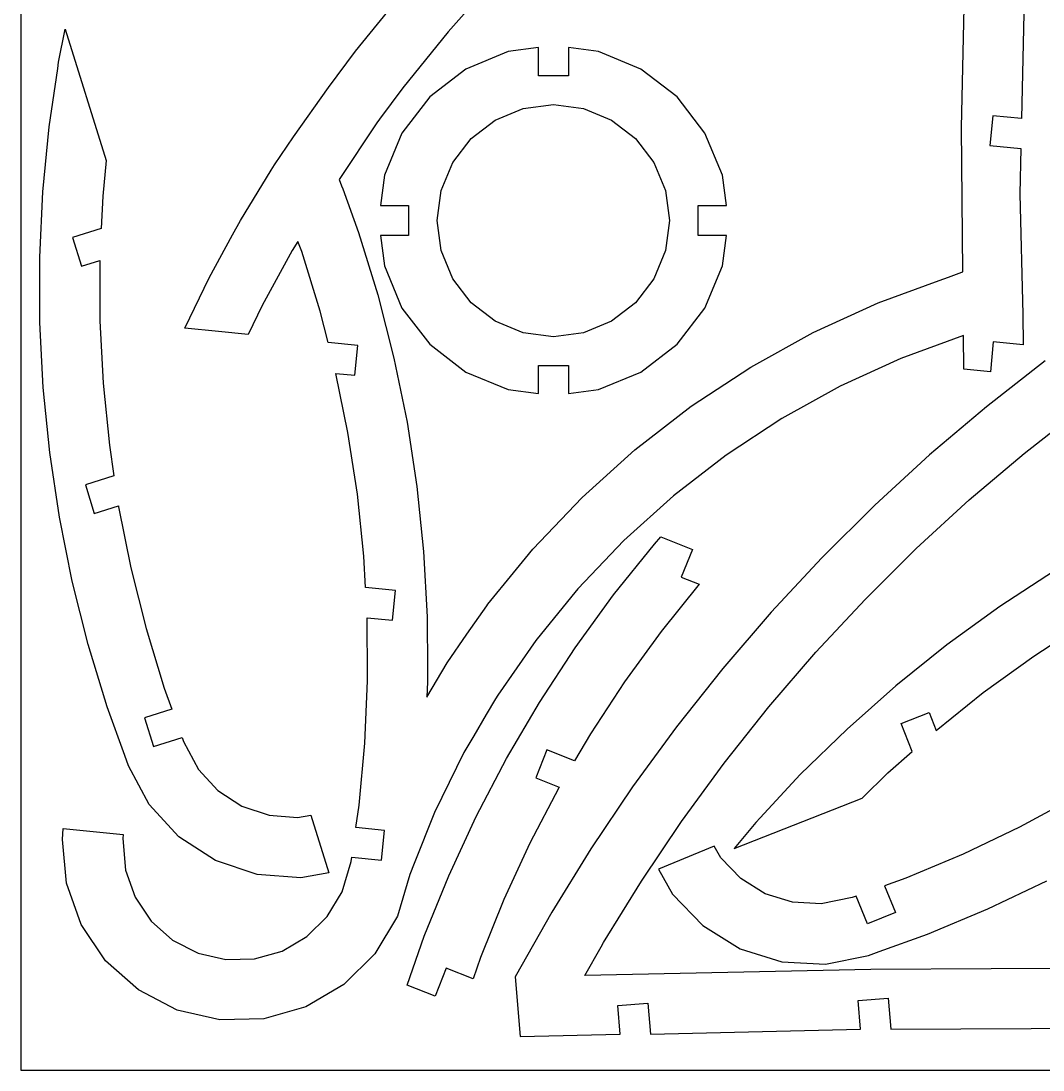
# Model space of a CAD drawing. Extents: x -150 to 150, y -100 to 100.
# Drawn here: x -150 to -48.3, y -100 to 4.3 of the extents above; entities that cross this region are included whole.
import ezdxf

# ---------------------------------------------------------------- set-up
doc = ezdxf.new("R2010")
doc.units = 0
doc.header["$MEASUREMENT"] = 0
doc.layers.add('3MM_1', color=7, linetype='CONTINUOUS')
doc.layers.add('HINTEN', color=7, linetype='CONTINUOUS')

msp = doc.modelspace()

# ---------------------------------------------------------------- linework, layer by layer
at = {"layer": '3MM_1'}
for points in [[(-56.4513, -6.2736), (-56.4513, -6.2736), (-55.9262, 17.6601), (-55.9262, 17.6601)], [(-50.021, 15.5695), (-50.021, 15.5695), (-50.4804, -5.3724), (-50.4804, -5.3724)], [(-102.7801, 8.6348), (-102.7801, 8.6348), (-107.5044, 3.245), (-107.5044, 3.245)], [(-116.724, 1.3356), (-116.724, 1.3356), (-112.0677, 7.0899), (-112.0677, 7.0899)], [(-146.2606, 0.2307), (-146.2606, 0.2307), (-145.6129, 3.5324), (-145.6129, 3.5324)], [(-145.6129, 3.5324), (-145.6129, 3.5324), (-141.5252, -9.5368), (-141.5252, -9.5368)], [(-107.5044, 3.245), (-107.5044, 3.245), (-112.0129, -2.3267), (-112.0129, -2.3267)], [(-119.4183, -2.276), (-119.4183, -2.276), (-116.724, 1.3356), (-116.724, 1.3356)], [(-101.5514, 1.2892), (-101.5514, 1.2892), (-105.7481, -0.4491), (-105.7481, -0.4491)], [(-98.5395, 1.6857), (-98.5395, 1.6857), (-101.5514, 1.2892), (-101.5514, 1.2892)], [(-98.5395, -1.1064), (-98.5395, -1.1064), (-98.5395, 1.6857), (-98.5395, 1.6857)], [(-92.5442, 1.2892), (-92.5442, 1.2892), (-95.5562, 1.6857), (-95.5562, 1.6857)], [(-95.5562, 1.6857), (-95.5562, 1.6857), (-95.5562, -1.1064), (-95.5562, -1.1064)], [(-88.3476, -0.4491), (-88.3476, -0.4491), (-92.5442, 1.2892), (-92.5442, 1.2892)], [(-146.3512, -0.3913), (-146.3512, -0.3913), (-146.2606, 0.2307), (-146.2606, 0.2307)], [(-147.198, -6.1956), (-147.198, -6.1956), (-146.3512, -0.3913), (-146.3512, -0.3913)], [(-105.7481, -0.4491), (-105.7481, -0.4491), (-109.3518, -3.2144), (-109.3518, -3.2144)], [(-84.7438, -3.2144), (-84.7438, -3.2144), (-88.3476, -0.4491), (-88.3476, -0.4491)], [(-95.5562, -1.1064), (-95.5562, -1.1064), (-98.5395, -1.1064), (-98.5395, -1.1064)], [(-122.9087, -7.1858), (-122.9087, -7.1858), (-119.4183, -2.276), (-119.4183, -2.276)], [(-112.0129, -2.3267), (-112.0129, -2.3267), (-114.3308, -5.4163), (-114.3308, -5.4163)], [(-109.3518, -3.2144), (-109.3518, -3.2144), (-112.1171, -6.8182), (-112.1171, -6.8182)], [(-100.0378, -4.3597), (-100.0378, -4.3597), (-97.0478, -3.9661), (-97.0478, -3.9661)], [(-97.0478, -3.9661), (-97.0478, -3.9661), (-94.0579, -4.3597), (-94.0579, -4.3597)], [(-81.9786, -6.8182), (-81.9786, -6.8182), (-84.7438, -3.2144), (-84.7438, -3.2144)], [(-102.824, -5.5138), (-102.824, -5.5138), (-100.0378, -4.3597), (-100.0378, -4.3597)], [(-94.0579, -4.3597), (-94.0579, -4.3597), (-91.2716, -5.5138), (-91.2716, -5.5138)], [(-53.3329, -5.0865), (-53.3329, -5.0865), (-53.6304, -8.055), (-53.6304, -8.055)], [(-50.4804, -5.3724), (-50.4804, -5.3724), (-53.3329, -5.0865), (-53.3329, -5.0865)], [(-147.8196, -12.6601), (-147.8196, -12.6601), (-147.198, -6.1956), (-147.198, -6.1956)], [(-114.6114, -5.7952), (-114.6114, -5.7952), (-118.3574, -11.4149), (-118.3574, -11.4149)], [(-114.3308, -5.4163), (-114.3308, -5.4163), (-114.6114, -5.7952), (-114.6114, -5.7952)], [(-105.2166, -7.3496), (-105.2166, -7.3496), (-102.824, -5.5138), (-102.824, -5.5138)], [(-91.2716, -5.5138), (-91.2716, -5.5138), (-88.8791, -7.3496), (-88.8791, -7.3496)], [(-124.7998, -9.9689), (-124.7998, -9.9689), (-122.9087, -7.1858), (-122.9087, -7.1858)], [(-112.1171, -6.8182), (-112.1171, -6.8182), (-113.8554, -11.0149), (-113.8554, -11.0149)], [(-80.2402, -11.0149), (-80.2402, -11.0149), (-81.9786, -6.8182), (-81.9786, -6.8182)], [(-56.3217, -20.6033), (-56.3217, -20.6033), (-56.4513, -6.2736), (-56.4513, -6.2736)], [(-107.0525, -9.7422), (-107.0525, -9.7422), (-105.2166, -7.3496), (-105.2166, -7.3496)], [(-88.8791, -7.3496), (-88.8791, -7.3496), (-87.0432, -9.7422), (-87.0432, -9.7422)], [(-53.6304, -8.055), (-53.6304, -8.055), (-50.546, -8.3641), (-50.546, -8.3641)], [(-50.546, -8.3641), (-50.546, -8.3641), (-50.6445, -12.8517), (-50.6445, -12.8517)], [(-141.5252, -9.5368), (-141.5252, -9.5368), (-141.8666, -13.0855), (-141.8666, -13.0855)], [(-125.1268, -10.5048), (-125.1268, -10.5048), (-124.7998, -9.9689), (-124.7998, -9.9689)], [(-108.2066, -12.5285), (-108.2066, -12.5285), (-107.0525, -9.7422), (-107.0525, -9.7422)], [(-87.0432, -9.7422), (-87.0432, -9.7422), (-85.8891, -12.5285), (-85.8891, -12.5285)], [(-128.1822, -15.5125), (-128.1822, -15.5125), (-125.1268, -10.5048), (-125.1268, -10.5048)], [(-118.3574, -11.4149), (-118.3574, -11.4149), (-118.1058, -12.0744), (-118.1058, -12.0744)], [(-113.8554, -11.0149), (-113.8554, -11.0149), (-114.2519, -14.0267), (-114.2519, -14.0267)], [(-79.8437, -14.0267), (-79.8437, -14.0267), (-80.2402, -11.0149), (-80.2402, -11.0149)], [(-118.1058, -12.0744), (-118.1058, -12.0744), (-117.9989, -12.3547), (-117.9989, -12.3547)], [(-117.9989, -12.3547), (-117.9989, -12.3547), (-116.4255, -16.6915), (-116.4255, -16.6915)], [(-148.1243, -19.1464), (-148.1243, -19.1464), (-147.8196, -12.6601), (-147.8196, -12.6601)], [(-141.8666, -13.0855), (-141.8666, -13.0855), (-142.017, -16.3022), (-142.017, -16.3022)], [(-108.6002, -15.5184), (-108.6002, -15.5184), (-108.2066, -12.5285), (-108.2066, -12.5285)], [(-85.8891, -12.5285), (-85.8891, -12.5285), (-85.4955, -15.5184), (-85.4955, -15.5184)], [(-50.6445, -12.8517), (-50.6445, -12.8517), (-50.3504, -24.8743), (-50.3504, -24.8743)], [(-114.2519, -14.0267), (-114.2519, -14.0267), (-111.4599, -14.0267), (-111.4599, -14.0267)], [(-111.4599, -14.0267), (-111.4599, -14.0267), (-111.4599, -17.0101), (-111.4599, -17.0101)], [(-82.6358, -17.0101), (-82.6358, -17.0101), (-82.6358, -14.0267), (-82.6358, -14.0267)], [(-82.6358, -14.0267), (-82.6358, -14.0267), (-79.8437, -14.0267), (-79.8437, -14.0267)], [(-128.951, -16.9233), (-128.951, -16.9233), (-128.1822, -15.5125), (-128.1822, -15.5125)], [(-108.2066, -18.5084), (-108.2066, -18.5084), (-108.6002, -15.5184), (-108.6002, -15.5184)], [(-85.4955, -15.5184), (-85.4955, -15.5184), (-85.8891, -18.5084), (-85.8891, -18.5084)], [(-142.017, -16.3022), (-142.017, -16.3022), (-144.8647, -17.193), (-144.8647, -17.193)], [(-116.4255, -16.6915), (-116.4255, -16.6915), (-114.5118, -22.8972), (-114.5118, -22.8972)], [(-144.8647, -17.193), (-144.8647, -17.193), (-143.9741, -20.041), (-143.9741, -20.041)], [(-131.2895, -21.2149), (-131.2895, -21.2149), (-128.951, -16.9233), (-128.951, -16.9233)], [(-122.4674, -17.581), (-122.4674, -17.581), (-123.0293, -18.5018), (-123.0293, -18.5018)], [(-122.083, -18.5888), (-122.083, -18.5888), (-122.4674, -17.581), (-122.4674, -17.581)], [(-111.4599, -17.0101), (-111.4599, -17.0101), (-114.2519, -17.0101), (-114.2519, -17.0101)], [(-114.2519, -17.0101), (-114.2519, -17.0101), (-113.8554, -20.022), (-113.8554, -20.022)], [(-79.8437, -17.0101), (-79.8437, -17.0101), (-82.6358, -17.0101), (-82.6358, -17.0101)], [(-80.2402, -20.022), (-80.2402, -20.022), (-79.8437, -17.0101), (-79.8437, -17.0101)], [(-123.0293, -18.5018), (-123.0293, -18.5018), (-125.9968, -23.9478), (-125.9968, -23.9478)], [(-120.2554, -24.5155), (-120.2554, -24.5155), (-122.083, -18.5888), (-122.083, -18.5888)], [(-107.0525, -21.2946), (-107.0525, -21.2946), (-108.2066, -18.5084), (-108.2066, -18.5084)], [(-85.8891, -18.5084), (-85.8891, -18.5084), (-87.0432, -21.2946), (-87.0432, -21.2946)], [(-148.1119, -25.6407), (-148.1119, -25.6407), (-148.1243, -19.1464), (-148.1243, -19.1464)], [(-143.9741, -20.041), (-143.9741, -20.041), (-142.1571, -19.472), (-142.1571, -19.472)], [(-142.1571, -19.472), (-142.1571, -19.472), (-142.1456, -25.4832), (-142.1456, -25.4832)], [(-113.8554, -20.022), (-113.8554, -20.022), (-112.1171, -24.2187), (-112.1171, -24.2187)], [(-81.9786, -24.2187), (-81.9786, -24.2187), (-80.2402, -20.022), (-80.2402, -20.022)], [(-57.7634, -21.1336), (-57.7634, -21.1336), (-56.4235, -20.6408), (-56.4235, -20.6408)], [(-56.4235, -20.6408), (-56.4235, -20.6408), (-56.3217, -20.6033), (-56.3217, -20.6033)], [(-133.7179, -26.2143), (-133.7179, -26.2143), (-131.2895, -21.2149), (-131.2895, -21.2149)], [(-105.2166, -23.6872), (-105.2166, -23.6872), (-107.0525, -21.2946), (-107.0525, -21.2946)], [(-87.0432, -21.2946), (-87.0432, -21.2946), (-88.8791, -23.6872), (-88.8791, -23.6872)], [(-64.7609, -23.7069), (-64.7609, -23.7069), (-58.6771, -21.4696), (-58.6771, -21.4696)], [(-58.6771, -21.4696), (-58.6771, -21.4696), (-57.7634, -21.1336), (-57.7634, -21.1336)], [(-114.5118, -22.8972), (-114.5118, -22.8972), (-112.904, -29.1889), (-112.904, -29.1889)], [(-125.9968, -23.9478), (-125.9968, -23.9478), (-127.3976, -26.8478), (-127.3976, -26.8478)], [(-102.824, -25.523), (-102.824, -25.523), (-105.2166, -23.6872), (-105.2166, -23.6872)], [(-88.8791, -23.6872), (-88.8791, -23.6872), (-91.2716, -25.523), (-91.2716, -25.523)], [(-71.206, -26.6524), (-71.206, -26.6524), (-64.7609, -23.7069), (-64.7609, -23.7069)], [(-119.458, -27.6359), (-119.458, -27.6359), (-120.2554, -24.5155), (-120.2554, -24.5155)], [(-112.1171, -24.2187), (-112.1171, -24.2187), (-109.3518, -27.8224), (-109.3518, -27.8224)], [(-84.7438, -27.8224), (-84.7438, -27.8224), (-81.9786, -24.2187), (-81.9786, -24.2187)], [(-50.3504, -24.8743), (-50.3504, -24.8743), (-50.3233, -27.8753), (-50.3233, -27.8753)], [(-147.7814, -32.1264), (-147.7814, -32.1264), (-148.1119, -25.6407), (-148.1119, -25.6407)], [(-142.1456, -25.4832), (-142.1456, -25.4832), (-141.8294, -31.6765), (-141.8294, -31.6765)], [(-100.0378, -26.6772), (-100.0378, -26.6772), (-102.824, -25.523), (-102.824, -25.523)], [(-91.2716, -25.523), (-91.2716, -25.523), (-94.0579, -26.6772), (-94.0579, -26.6772)], [(-130.3661, -26.5504), (-130.3661, -26.5504), (-133.7179, -26.2143), (-133.7179, -26.2143)], [(-127.3976, -26.8478), (-127.3976, -26.8478), (-130.3661, -26.5504), (-130.3661, -26.5504)], [(-97.0478, -27.0708), (-97.0478, -27.0708), (-100.0378, -26.6772), (-100.0378, -26.6772)], [(-94.0579, -26.6772), (-94.0579, -26.6772), (-97.0478, -27.0708), (-97.0478, -27.0708)], [(-77.4079, -30.0807), (-77.4079, -30.0807), (-71.206, -26.6524), (-71.206, -26.6524)], [(-56.2633, -26.9393), (-56.2633, -26.9393), (-62.4867, -29.2279), (-62.4867, -29.2279)], [(-56.233, -30.2813), (-56.233, -30.2813), (-56.2633, -26.9393), (-56.2633, -26.9393)], [(-116.4896, -27.9334), (-116.4896, -27.9334), (-119.458, -27.6359), (-119.458, -27.6359)], [(-116.7871, -30.9019), (-116.7871, -30.9019), (-116.4896, -27.9334), (-116.4896, -27.9334)], [(-109.3518, -27.8224), (-109.3518, -27.8224), (-105.7481, -30.5877), (-105.7481, -30.5877)], [(-88.3476, -30.5877), (-88.3476, -30.5877), (-84.7438, -27.8224), (-84.7438, -27.8224)], [(-53.2918, -27.5778), (-53.2918, -27.5778), (-53.5892, -30.5463), (-53.5892, -30.5463)], [(-50.3233, -27.8753), (-50.3233, -27.8753), (-53.2918, -27.5778), (-53.2918, -27.5778)], [(-112.904, -29.1889), (-112.904, -29.1889), (-111.6059, -35.552), (-111.6059, -35.552)], [(-98.5395, -29.9304), (-98.5395, -29.9304), (-95.5562, -29.9304), (-95.5562, -29.9304)], [(-98.5395, -32.7225), (-98.5395, -32.7225), (-98.5395, -29.9304), (-98.5395, -29.9304)], [(-95.5562, -29.9304), (-95.5562, -29.9304), (-95.5562, -32.7225), (-95.5562, -32.7225)], [(-83.3304, -33.9717), (-83.3304, -33.9717), (-77.4079, -30.0807), (-77.4079, -30.0807)], [(-62.4867, -29.2279), (-62.4867, -29.2279), (-68.5176, -31.9842), (-68.5176, -31.9842)], [(-48.1508, -29.4812), (-48.1508, -29.4812), (-53.982, -34.0407), (-53.982, -34.0407)], [(-117.4803, -36.6011), (-117.4803, -36.6011), (-118.6817, -30.712), (-118.6817, -30.712)], [(-118.6817, -30.712), (-118.6817, -30.712), (-116.7871, -30.9019), (-116.7871, -30.9019)], [(-105.7481, -30.5877), (-105.7481, -30.5877), (-101.5514, -32.326), (-101.5514, -32.326)], [(-92.5442, -32.326), (-92.5442, -32.326), (-88.3476, -30.5877), (-88.3476, -30.5877)], [(-53.5892, -30.5463), (-53.5892, -30.5463), (-56.233, -30.2813), (-56.233, -30.2813)], [(-147.1333, -38.5881), (-147.1333, -38.5881), (-147.7814, -32.1264), (-147.7814, -32.1264)], [(-141.8294, -31.6765), (-141.8294, -31.6765), (-141.2099, -37.8473), (-141.2099, -37.8473)], [(-101.5514, -32.326), (-101.5514, -32.326), (-98.5395, -32.7225), (-98.5395, -32.7225)], [(-95.5562, -32.7225), (-95.5562, -32.7225), (-92.5442, -32.326), (-92.5442, -32.326)], [(-68.5176, -31.9842), (-68.5176, -31.9842), (-74.3209, -35.1922), (-74.3209, -35.1922)], [(-88.9391, -38.3028), (-88.9391, -38.3028), (-83.3304, -33.9717), (-83.3304, -33.9717)], [(-53.982, -34.0407), (-53.982, -34.0407), (-59.6293, -38.8261), (-59.6293, -38.8261)], [(-50.2138, -38.6676), (-50.2138, -38.6676), (-44.5676, -34.2528), (-44.5676, -34.2528)], [(-74.3209, -35.1922), (-74.3209, -35.1922), (-79.8628, -38.8331), (-79.8628, -38.8331)], [(-111.6059, -35.552), (-111.6059, -35.552), (-110.6206, -41.9708), (-110.6206, -41.9708)], [(-116.5393, -42.7313), (-116.5393, -42.7313), (-117.4803, -36.6011), (-117.4803, -36.6011)], [(-146.1703, -45.0103), (-146.1703, -45.0103), (-147.1333, -38.5881), (-147.1333, -38.5881)], [(-141.2099, -37.8473), (-141.2099, -37.8473), (-140.7502, -40.9141), (-140.7502, -40.9141)], [(-94.2015, -43.0487), (-94.2015, -43.0487), (-88.9391, -38.3028), (-88.9391, -38.3028)], [(-79.8628, -38.8331), (-79.8628, -38.8331), (-85.1111, -42.8857), (-85.1111, -42.8857)], [(-59.6293, -38.8261), (-59.6293, -38.8261), (-65.0839, -43.8301), (-65.0839, -43.8301)], [(-55.6819, -43.3012), (-55.6819, -43.3012), (-50.2138, -38.6676), (-50.2138, -38.6676)], [(-140.7502, -40.9141), (-140.7502, -40.9141), (-143.5988, -41.8038), (-143.5988, -41.8038)], [(-143.5988, -41.8038), (-143.5988, -41.8038), (-142.7071, -44.6518), (-142.7071, -44.6518)], [(-115.8994, -48.9002), (-115.8994, -48.9002), (-116.5393, -42.7313), (-116.5393, -42.7313)], [(-110.6206, -41.9708), (-110.6206, -41.9708), (-109.9506, -48.4302), (-109.9506, -48.4302)], [(-99.0868, -48.1819), (-99.0868, -48.1819), (-94.2015, -43.0487), (-94.2015, -43.0487)], [(-85.1111, -42.8857), (-85.1111, -42.8857), (-90.0352, -47.3266), (-90.0352, -47.3266)], [(-60.9634, -48.1464), (-60.9634, -48.1464), (-55.6819, -43.3012), (-55.6819, -43.3012)], [(-142.7071, -44.6518), (-142.7071, -44.6518), (-140.303, -43.8986), (-140.303, -43.8986)], [(-140.303, -43.8986), (-140.303, -43.8986), (-140.2908, -43.9807), (-140.2908, -43.9807)], [(-140.2908, -43.9807), (-140.2908, -43.9807), (-139.0716, -50.0622), (-139.0716, -50.0622)], [(-65.0839, -43.8301), (-65.0839, -43.8301), (-70.3374, -49.0449), (-70.3374, -49.0449)], [(-144.8939, -51.3778), (-144.8939, -51.3778), (-146.1703, -45.0103), (-146.1703, -45.0103)], [(-90.0352, -47.3266), (-90.0352, -47.3266), (-94.6066, -52.13), (-94.6066, -52.13)], [(-91.062, -52.7456), (-91.062, -52.7456), (-86.9904, -47.6863), (-86.9904, -47.6863)], [(-86.9904, -47.6863), (-86.9904, -47.6863), (-86.3607, -46.977), (-86.3607, -46.977)], [(-86.3607, -46.977), (-86.3607, -46.977), (-83.2275, -48.2154), (-83.2275, -48.2154)], [(-115.7308, -51.9958), (-115.7308, -51.9958), (-115.8994, -48.9002), (-115.8994, -48.9002)], [(-109.9506, -48.4302), (-109.9506, -48.4302), (-109.5973, -54.9146), (-109.5973, -54.9146)], [(-99.8239, -49.0853), (-99.8239, -49.0853), (-99.0868, -48.1819), (-99.0868, -48.1819)], [(-83.2275, -48.2154), (-83.2275, -48.2154), (-84.3244, -50.99), (-84.3244, -50.99)], [(-66.0501, -53.1956), (-66.0501, -53.1956), (-60.9634, -48.1464), (-60.9634, -48.1464)], [(-139.0716, -50.0622), (-139.0716, -50.0622), (-137.5571, -56.0765), (-137.5571, -56.0765)], [(-101.0301, -50.5636), (-101.0301, -50.5636), (-99.8239, -49.0853), (-99.8239, -49.0853)], [(-70.3374, -49.0449), (-70.3374, -49.0449), (-75.3815, -54.4623), (-75.3815, -54.4623)], [(-103.5667, -53.6726), (-103.5667, -53.6726), (-101.0301, -50.5636), (-101.0301, -50.5636)], [(-84.3244, -50.99), (-84.3244, -50.99), (-82.5538, -51.6896), (-82.5538, -51.6896)], [(-47.2119, -50.3669), (-47.2119, -50.3669), (-52.6522, -53.9133), (-52.6522, -53.9133)], [(-143.3081, -57.675), (-143.3081, -57.675), (-144.8939, -51.3778), (-144.8939, -51.3778)], [(-112.7623, -52.2933), (-112.7623, -52.2933), (-115.7308, -51.9958), (-115.7308, -51.9958)], [(-94.6066, -52.13), (-94.6066, -52.13), (-95.1997, -52.857), (-95.1997, -52.857)], [(-82.5538, -51.6896), (-82.5538, -51.6896), (-86.3214, -56.373), (-86.3214, -56.373)], [(-113.0598, -55.2618), (-113.0598, -55.2618), (-112.7623, -52.2933), (-112.7623, -52.2933)], [(-95.1997, -52.857), (-95.1997, -52.857), (-98.7986, -57.2677), (-98.7986, -57.2677)], [(-94.8806, -57.9986), (-94.8806, -57.9986), (-91.062, -52.7456), (-91.062, -52.7456)], [(-70.9342, -58.4412), (-70.9342, -58.4412), (-66.0501, -53.1956), (-66.0501, -53.1956)], [(-105.6478, -56.6624), (-105.6478, -56.6624), (-103.6806, -53.8362), (-103.6806, -53.8362)], [(-103.6806, -53.8362), (-103.6806, -53.8362), (-103.5667, -53.6726), (-103.5667, -53.6726)], [(-52.6522, -53.9133), (-52.6522, -53.9133), (-57.9122, -57.7215), (-57.9122, -57.7215)], [(-115.562, -55.0929), (-115.562, -55.0929), (-115.5665, -55.0106), (-115.5665, -55.0106)], [(-115.5665, -55.0106), (-115.5665, -55.0106), (-113.0598, -55.2618), (-113.0598, -55.2618)], [(-115.53, -60.9344), (-115.53, -60.9344), (-115.562, -55.0929), (-115.562, -55.0929)], [(-109.5973, -54.9146), (-109.5973, -54.9146), (-109.5962, -55.1349), (-109.5962, -55.1349)], [(-109.5962, -55.1349), (-109.5962, -55.1349), (-109.5693, -60.0242), (-109.5693, -60.0242)], [(-75.3815, -54.4623), (-75.3815, -54.4623), (-80.2086, -60.0741), (-80.2086, -60.0741)], [(-137.5571, -56.0765), (-137.5571, -56.0765), (-135.7504, -62.0087), (-135.7504, -62.0087)], [(-49.2714, -58.8319), (-49.2714, -58.8319), (-44.0759, -55.4451), (-44.0759, -55.4451)], [(-107.6151, -59.4886), (-107.6151, -59.4886), (-105.6478, -56.6624), (-105.6478, -56.6624)], [(-98.7986, -57.2677), (-98.7986, -57.2677), (-102.5867, -62.7101), (-102.5867, -62.7101)], [(-86.3214, -56.373), (-86.3214, -56.373), (-89.9682, -61.3888), (-89.9682, -61.3888)], [(-141.4155, -63.8871), (-141.4155, -63.8871), (-143.3081, -57.675), (-143.3081, -57.675)], [(-98.4374, -63.4321), (-98.4374, -63.4321), (-94.8806, -57.9986), (-94.8806, -57.9986)], [(-57.9122, -57.7215), (-57.9122, -57.7215), (-62.9799, -61.7825), (-62.9799, -61.7825)], [(-75.6081, -63.8749), (-75.6081, -63.8749), (-70.9342, -58.4412), (-70.9342, -58.4412)], [(-54.295, -62.4689), (-54.295, -62.4689), (-49.2714, -58.8319), (-49.2714, -58.8319)], [(-109.6269, -62.9083), (-109.6269, -62.9083), (-107.6151, -59.4886), (-107.6151, -59.4886)], [(-109.5693, -60.0242), (-109.5693, -60.0242), (-109.5645, -60.9021), (-109.5645, -60.9021)], [(-80.2086, -60.0741), (-80.2086, -60.0741), (-84.8111, -65.8715), (-84.8111, -65.8715)], [(-115.7974, -67.4909), (-115.7974, -67.4909), (-115.528, -61.2948), (-115.528, -61.2948)], [(-115.5287, -61.1615), (-115.5287, -61.1615), (-115.53, -60.9344), (-115.53, -60.9344)], [(-115.528, -61.2948), (-115.528, -61.2948), (-115.5287, -61.1615), (-115.5287, -61.1615)], [(-109.5617, -61.4085), (-109.5617, -61.4085), (-109.6269, -62.9083), (-109.6269, -62.9083)], [(-109.5645, -60.9021), (-109.5645, -60.9021), (-109.5633, -61.1292), (-109.5633, -61.1292)], [(-109.5633, -61.1292), (-109.5633, -61.1292), (-109.5617, -61.4085), (-109.5617, -61.4085)], [(-89.9682, -61.3888), (-89.9682, -61.3888), (-93.3648, -66.5774), (-93.3648, -66.5774)], [(-135.7504, -62.0087), (-135.7504, -62.0087), (-134.9936, -64.1197), (-134.9936, -64.1197)], [(-62.9799, -61.7825), (-62.9799, -61.7825), (-67.8428, -66.0866), (-67.8428, -66.0866)], [(-58.9853, -66.2275), (-58.9853, -66.2275), (-54.295, -62.4689), (-54.295, -62.4689)], [(-102.8116, -63.0922), (-102.8116, -63.0922), (-103.7293, -64.6522), (-103.7293, -64.6522)], [(-102.5867, -62.7101), (-102.5867, -62.7101), (-102.8116, -63.0922), (-102.8116, -63.0922)], [(-101.7241, -69.0325), (-101.7241, -69.0325), (-98.4374, -63.4321), (-98.4374, -63.4321)], [(-139.6839, -68.7126), (-139.6839, -68.7126), (-141.4155, -63.8871), (-141.4155, -63.8871)], [(-134.9936, -64.1197), (-134.9936, -64.1197), (-137.7224, -64.9728), (-137.7224, -64.9728)], [(-103.7293, -64.6522), (-103.7293, -64.6522), (-104.9733, -66.7665), (-104.9733, -66.7665)], [(-80.0645, -69.4883), (-80.0645, -69.4883), (-75.6081, -63.8749), (-75.6081, -63.8749)], [(-62.4582, -65.5465), (-62.4582, -65.5465), (-59.6816, -64.4554), (-59.6816, -64.4554)], [(-59.6816, -64.4554), (-59.6816, -64.4554), (-58.9853, -66.2275), (-58.9853, -66.2275)], [(-137.7224, -64.9728), (-137.7224, -64.9728), (-136.8316, -67.8211), (-136.8316, -67.8211)], [(-61.3672, -68.3232), (-61.3672, -68.3232), (-62.4582, -65.5465), (-62.4582, -65.5465)], [(-104.9733, -66.7665), (-104.9733, -66.7665), (-105.9491, -68.4252), (-105.9491, -68.4252)], [(-93.3648, -66.5774), (-93.3648, -66.5774), (-94.9346, -69.2514), (-94.9346, -69.2514)], [(-84.8111, -65.8715), (-84.8111, -65.8715), (-89.1818, -71.8455), (-89.1818, -71.8455)], [(-67.8428, -66.0866), (-67.8428, -66.0866), (-72.4892, -70.6233), (-72.4892, -70.6233)], [(-136.8316, -67.8211), (-136.8316, -67.8211), (-133.9842, -66.9303), (-133.9842, -66.9303)], [(-133.9842, -66.9303), (-133.9842, -66.9303), (-133.8419, -67.3273), (-133.8419, -67.3273)], [(-133.8419, -67.3273), (-133.8419, -67.3273), (-132.3465, -70.1116), (-132.3465, -70.1116)], [(-116.3696, -73.6665), (-116.3696, -73.6665), (-115.7974, -67.4909), (-115.7974, -67.4909)], [(-139.3078, -69.7604), (-139.3078, -69.7604), (-139.6839, -68.7126), (-139.6839, -68.7126)], [(-105.9491, -68.4252), (-105.9491, -68.4252), (-108.8661, -74.3801), (-108.8661, -74.3801)], [(-97.709, -68.155), (-97.709, -68.155), (-98.8054, -70.9296), (-98.8054, -70.9296)], [(-94.9346, -69.2514), (-94.9346, -69.2514), (-97.709, -68.155), (-97.709, -68.155)], [(-63.7789, -70.4578), (-63.7789, -70.4578), (-61.3672, -68.3232), (-61.3672, -68.3232)], [(-137.2481, -73.598), (-137.2481, -73.598), (-139.3078, -69.7604), (-139.3078, -69.7604)], [(-104.7327, -74.7878), (-104.7327, -74.7878), (-101.7241, -69.0325), (-101.7241, -69.0325)], [(-84.2965, -75.2728), (-84.2965, -75.2728), (-80.0645, -69.4883), (-80.0645, -69.4883)], [(-132.3465, -70.1116), (-132.3465, -70.1116), (-130.4178, -72.2087), (-130.4178, -72.2087)], [(-98.8054, -70.9296), (-98.8054, -70.9296), (-96.4632, -71.8551), (-96.4632, -71.8551)], [(-72.4892, -70.6233), (-72.4892, -70.6233), (-76.481, -74.922), (-76.481, -74.922)], [(-66.3298, -72.9484), (-66.3298, -72.9484), (-63.7789, -70.4578), (-63.7789, -70.4578)], [(-96.5039, -71.9264), (-96.5039, -71.9264), (-99.378, -77.4225), (-99.378, -77.4225)], [(-96.4632, -71.8551), (-96.4632, -71.8551), (-96.5039, -71.9264), (-96.5039, -71.9264)], [(-89.1818, -71.8455), (-89.1818, -71.8455), (-93.3141, -77.9869), (-93.3141, -77.9869)], [(-130.4178, -72.2087), (-130.4178, -72.2087), (-128.0279, -73.7607), (-128.0279, -73.7607)], [(-79.0746, -77.9568), (-79.0746, -77.9568), (-66.3298, -72.9484), (-66.3298, -72.9484)], [(-45.2265, -72.91), (-45.2265, -72.91), (-50.6867, -75.8512), (-50.6867, -75.8512)], [(-134.2982, -76.803), (-134.2982, -76.803), (-137.2481, -73.598), (-137.2481, -73.598)], [(-128.0279, -73.7607), (-128.0279, -73.7607), (-125.3272, -74.6692), (-125.3272, -74.6692)], [(-116.6854, -75.8864), (-116.6854, -75.8864), (-116.3696, -73.6665), (-116.3696, -73.6665)], [(-125.3272, -74.6692), (-125.3272, -74.6692), (-122.4858, -74.8783), (-122.4858, -74.8783)], [(-122.4858, -74.8783), (-122.4858, -74.8783), (-121.1609, -74.641), (-121.1609, -74.641)], [(-121.1609, -74.641), (-121.1609, -74.641), (-119.3652, -80.3805), (-119.3652, -80.3805)], [(-108.8661, -74.3801), (-108.8661, -74.3801), (-110.8925, -79.4653), (-110.8925, -79.4653)], [(-107.4576, -80.6828), (-107.4576, -80.6828), (-104.7327, -74.7878), (-104.7327, -74.7878)], [(-76.481, -74.922), (-76.481, -74.922), (-76.9083, -75.382), (-76.9083, -75.382)], [(-145.8565, -77.0782), (-145.8565, -77.0782), (-145.7915, -75.9673), (-145.7915, -75.9673)], [(-145.7915, -75.9673), (-145.7915, -75.9673), (-142.8179, -76.2653), (-142.8179, -76.2653)], [(-113.84, -76.1716), (-113.84, -76.1716), (-116.6854, -75.8864), (-116.6854, -75.8864)], [(-88.2977, -81.2193), (-88.2977, -81.2193), (-84.2965, -75.2728), (-84.2965, -75.2728)], [(-76.9083, -75.382), (-76.9083, -75.382), (-79.0746, -77.9568), (-79.0746, -77.9568)], [(-50.6867, -75.8512), (-50.6867, -75.8512), (-56.2843, -78.5216), (-56.2843, -78.5216)], [(-145.4665, -81.4166), (-145.4665, -81.4166), (-145.8565, -77.0782), (-145.8565, -77.0782)], [(-142.8179, -76.2653), (-142.8179, -76.2653), (-139.8494, -76.5629), (-139.8494, -76.5629)], [(-139.8494, -76.5629), (-139.8494, -76.5629), (-139.8742, -76.985), (-139.8742, -76.985)], [(-139.8742, -76.985), (-139.8742, -76.985), (-139.5913, -80.1321), (-139.5913, -80.1321)], [(-130.6444, -79.1748), (-130.6444, -79.1748), (-134.2982, -76.803), (-134.2982, -76.803)], [(-114.1375, -79.1401), (-114.1375, -79.1401), (-113.84, -76.1716), (-113.84, -76.1716)], [(-99.378, -77.4225), (-99.378, -77.4225), (-101.9796, -83.0526), (-101.9796, -83.0526)], [(-93.3141, -77.9869), (-93.3141, -77.9869), (-97.2014, -84.2862), (-97.2014, -84.2862)], [(-81.041, -77.7386), (-81.041, -77.7386), (-86.6063, -80.0178), (-86.6063, -80.0178)], [(-80.3789, -78.9104), (-80.3789, -78.9104), (-81.041, -77.7386), (-81.041, -77.7386)], [(-126.5175, -80.5644), (-126.5175, -80.5644), (-130.6444, -79.1748), (-130.6444, -79.1748)], [(-118.0675, -82.2895), (-118.0675, -82.2895), (-117.1656, -79.2612), (-117.1656, -79.2612)], [(-117.1656, -79.2612), (-117.1656, -79.2612), (-117.106, -78.8425), (-117.106, -78.8425)], [(-117.106, -78.8425), (-117.106, -78.8425), (-114.1375, -79.1401), (-114.1375, -79.1401)], [(-78.4047, -80.9651), (-78.4047, -80.9651), (-80.3789, -78.9104), (-80.3789, -78.9104)], [(-56.2843, -78.5216), (-56.2843, -78.5216), (-62.0058, -80.9151), (-62.0058, -80.9151)], [(-139.5913, -80.1321), (-139.5913, -80.1321), (-138.6389, -82.8176), (-138.6389, -82.8176)], [(-110.8925, -79.4653), (-110.8925, -79.4653), (-111.3208, -80.5399), (-111.3208, -80.5399)], [(-86.6063, -80.0178), (-86.6063, -80.0178), (-85.2033, -82.5011), (-85.2033, -82.5011)], [(-122.1729, -80.8844), (-122.1729, -80.8844), (-126.5175, -80.5644), (-126.5175, -80.5644)], [(-119.3652, -80.3805), (-119.3652, -80.3805), (-122.1729, -80.8844), (-122.1729, -80.8844)], [(-111.3208, -80.5399), (-111.3208, -80.5399), (-112.564, -84.7144), (-112.564, -84.7144)], [(-109.8892, -86.7037), (-109.8892, -86.7037), (-107.4576, -80.6828), (-107.4576, -80.6828)], [(-92.0617, -87.3186), (-92.0617, -87.3186), (-88.2977, -81.2193), (-88.2977, -81.2193)], [(-75.9819, -82.4648), (-75.9819, -82.4648), (-78.4047, -80.9651), (-78.4047, -80.9651)], [(-62.0058, -80.9151), (-62.0058, -80.9151), (-64.1143, -81.6782), (-64.1143, -81.6782)], [(-53.8468, -83.9697), (-53.8468, -83.9697), (-47.9857, -81.1735), (-47.9857, -81.1735)], [(-144.0107, -85.5218), (-144.0107, -85.5218), (-145.4665, -81.4166), (-145.4665, -81.4166)], [(-119.5339, -84.7327), (-119.5339, -84.7327), (-118.0675, -82.2895), (-118.0675, -82.2895)], [(-64.1143, -81.6782), (-64.1143, -81.6782), (-63.0305, -84.3246), (-63.0305, -84.3246)], [(-138.6389, -82.8176), (-138.6389, -82.8176), (-137.049, -85.1823), (-137.049, -85.1823)], [(-101.9796, -83.0526), (-101.9796, -83.0526), (-104.302, -88.8031), (-104.302, -88.8031)], [(-85.2033, -82.5011), (-85.2033, -82.5011), (-82.1856, -85.6421), (-82.1856, -85.6421)], [(-73.2625, -83.3154), (-73.2625, -83.3154), (-75.9819, -82.4648), (-75.9819, -82.4648)], [(-70.4169, -83.4634), (-70.4169, -83.4634), (-73.2625, -83.3154), (-73.2625, -83.3154)], [(-67.3194, -82.8383), (-67.3194, -82.8383), (-70.4169, -83.4634), (-70.4169, -83.4634)], [(-66.922, -82.6944), (-66.922, -82.6944), (-67.3194, -82.8383), (-67.3194, -82.8383)], [(-65.7912, -85.4552), (-65.7912, -85.4552), (-66.922, -82.6944), (-66.922, -82.6944)], [(-97.2014, -84.2862), (-97.2014, -84.2862), (-100.8379, -90.7336), (-100.8379, -90.7336)], [(-63.0305, -84.3246), (-63.0305, -84.3246), (-65.7912, -85.4552), (-65.7912, -85.4552)], [(-59.8379, -86.4759), (-59.8379, -86.4759), (-53.8468, -83.9697), (-53.8468, -83.9697)], [(-141.5804, -89.1365), (-141.5804, -89.1365), (-144.0107, -85.5218), (-144.0107, -85.5218)], [(-137.049, -85.1823), (-137.049, -85.1823), (-134.9214, -87.0777), (-134.9214, -87.0777)], [(-121.5615, -86.7347), (-121.5615, -86.7347), (-119.5339, -84.7327), (-119.5339, -84.7327)], [(-112.564, -84.7144), (-112.564, -84.7144), (-114.8057, -88.4491), (-114.8057, -88.4491)], [(-82.1856, -85.6421), (-82.1856, -85.6421), (-78.4819, -87.9346), (-78.4819, -87.9346)], [(-64.6587, -88.2207), (-64.6587, -88.2207), (-59.8379, -86.4759), (-59.8379, -86.4759)], [(-134.9214, -87.0777), (-134.9214, -87.0777), (-132.3896, -88.3849), (-132.3896, -88.3849)], [(-124.0229, -88.1701), (-124.0229, -88.1701), (-121.5615, -86.7347), (-121.5615, -86.7347)], [(-111.5744, -91.5456), (-111.5744, -91.5456), (-109.8892, -86.7037), (-109.8892, -86.7037)], [(-92.3011, -87.7432), (-92.3011, -87.7432), (-92.0617, -87.3186), (-92.0617, -87.3186)], [(-132.3896, -88.3849), (-132.3896, -88.3849), (-129.6123, -89.0219), (-129.6123, -89.0219)], [(-126.7638, -88.9488), (-126.7638, -88.9488), (-124.0229, -88.1701), (-124.0229, -88.1701)], [(-114.8057, -88.4491), (-114.8057, -88.4491), (-117.9051, -91.5096), (-117.9051, -91.5096)], [(-93.9059, -90.5884), (-93.9059, -90.5884), (-92.3011, -87.7432), (-92.3011, -87.7432)], [(-78.4819, -87.9346), (-78.4819, -87.9346), (-74.3248, -89.2348), (-74.3248, -89.2348)], [(-69.9749, -89.4612), (-69.9749, -89.4612), (-65.7052, -88.5995), (-65.7052, -88.5995)], [(-65.7052, -88.5995), (-65.7052, -88.5995), (-64.6587, -88.2207), (-64.6587, -88.2207)], [(-138.328, -92.034), (-138.328, -92.034), (-141.5804, -89.1365), (-141.5804, -89.1365)], [(-129.6123, -89.0219), (-129.6123, -89.0219), (-126.7638, -88.9488), (-126.7638, -88.9488)], [(-104.302, -88.8031), (-104.302, -88.8031), (-105.0389, -90.9214), (-105.0389, -90.9214)], [(-74.3248, -89.2348), (-74.3248, -89.2348), (-69.9749, -89.4612), (-69.9749, -89.4612)], [(-107.6983, -89.8699), (-107.6983, -89.8699), (-108.7956, -92.6445), (-108.7956, -92.6445)], [(-105.0389, -90.9214), (-105.0389, -90.9214), (-107.6983, -89.8699), (-107.6983, -89.8699)], [(-100.8379, -90.7336), (-100.8379, -90.7336), (-100.3421, -96.6785), (-100.3421, -96.6785)], [(-65.4883, -89.9978), (-65.4883, -89.9978), (-93.9059, -90.5884), (-93.9059, -90.5884)], [(-41.5492, -89.8726), (-41.5492, -89.8726), (-65.4883, -89.9978), (-65.4883, -89.9978)], [(-117.9051, -91.5096), (-117.9051, -91.5096), (-121.6678, -93.7038), (-121.6678, -93.7038)], [(-108.7956, -92.6445), (-108.7956, -92.6445), (-111.5744, -91.5456), (-111.5744, -91.5456)], [(-134.4576, -94.0321), (-134.4576, -94.0321), (-138.328, -92.034), (-138.328, -92.034)], [(-66.7273, -93.0959), (-66.7273, -93.0959), (-63.7543, -92.848), (-63.7543, -92.848)], [(-63.7543, -92.848), (-63.7543, -92.848), (-63.4967, -95.9371), (-63.4967, -95.9371)], [(-121.6678, -93.7038), (-121.6678, -93.7038), (-125.8578, -94.8943), (-125.8578, -94.8943)], [(-90.6354, -93.5928), (-90.6354, -93.5928), (-87.6624, -93.3448), (-87.6624, -93.3448)], [(-90.3972, -96.4497), (-90.3972, -96.4497), (-90.6354, -93.5928), (-90.6354, -93.5928)], [(-87.6624, -93.3448), (-87.6624, -93.3448), (-87.4048, -96.434), (-87.4048, -96.434)], [(-66.4891, -95.9528), (-66.4891, -95.9528), (-66.7273, -93.0959), (-66.7273, -93.0959)], [(-130.2121, -95.006), (-130.2121, -95.006), (-134.4576, -94.0321), (-134.4576, -94.0321)], [(-125.8578, -94.8943), (-125.8578, -94.8943), (-130.2121, -95.006), (-130.2121, -95.006)], [(-87.4048, -96.434), (-87.4048, -96.434), (-66.4891, -95.9528), (-66.4891, -95.9528)], [(-63.4967, -95.9371), (-63.4967, -95.9371), (-42.55, -95.8275), (-42.55, -95.8275)], [(-100.3421, -96.6785), (-100.3421, -96.6785), (-90.3972, -96.4497), (-90.3972, -96.4497)]]:
    msp.add_open_spline(points, degree=3, dxfattribs=at)
at = {"layer": 'HINTEN', "color": 7}
msp.add_lwpolyline([(-150, -100), (150, -100), (150, 100), (-150, 100), (-150, -100)], close=True, dxfattribs=at)

doc.saveas('drawing.dxf')
